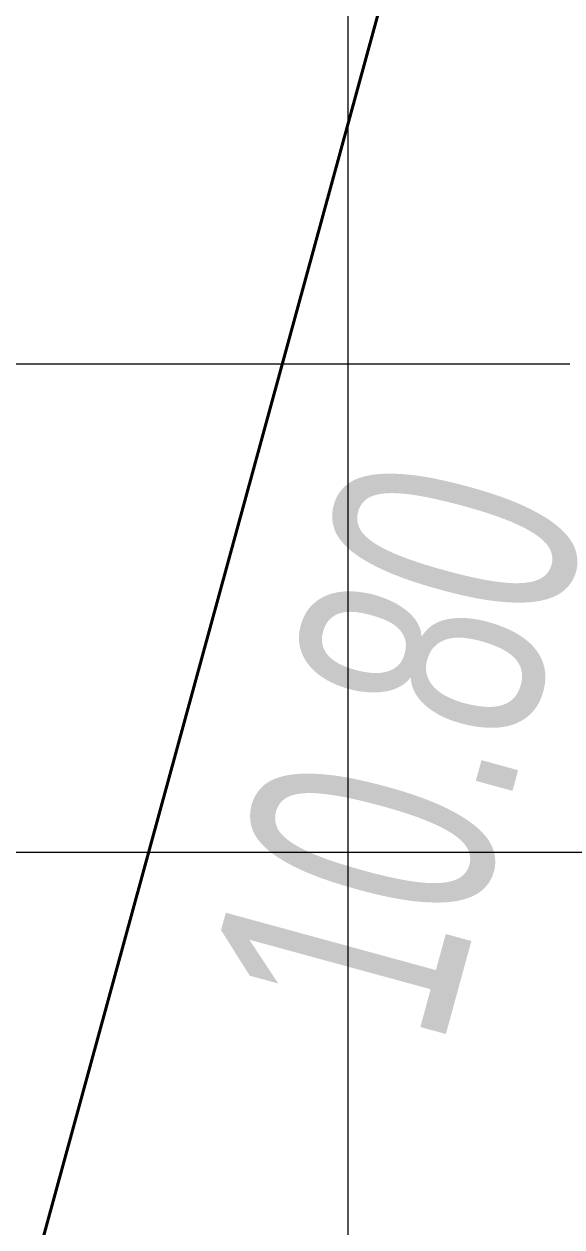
# Model space of a CAD drawing. Header units: millimetres. Extents: x 684983 to 685377, y 990360 to 990509.
# Drawn here: x 685206.652 to 685208.854, y 990426.504 to 990431.432 of the extents above; entities that cross this region are included whole.
import ezdxf

# ---------------------------------------------------------------- set-up
doc = ezdxf.new("R2010")
doc.units = ezdxf.units.MM
doc.header["$PDMODE"] = 35
doc.header["$PDSIZE"] = 0.2
doc.layers.add('BD', color=1, linetype='Continuous', lineweight=40)
doc.layers.add('grid', color=8, linetype='Continuous', lineweight=9)
doc.layers.add('dim', color=7, linetype='Continuous')
doc.styles.add('DIM', font='ARIALN.TTF', dxfattribs={"width": 0.8, "height": 1})
doc.dimstyles.get("Standard").update_dxf_attribs({"dimtxt": 1, "dimasz": 0.18, "dimexe": 0.18, "dimexo": 0.0625, "dimgap": 0.09, "dimtad": 0, "dimrnd": 0.05, "dimzin": 0, "dimdsep": 46, "dimtxsty": 'DIM', "dimcen": 0.09, "dimse1": 1, "dimse2": 1, "dimsd1": 1, "dimsd2": 1, "dimadec": 0, "dimazin": 0, "dimtfac": 1, "dimtix": 1, "dimtofl": 0, "dimtmove": 2, "dimatfit": 3, "dimfxl": 0, "dimtolj": 1, "dimtzin": 0, "dimarcsym": 0})

# ---------------------------------------------------------------- blocks, each defined once
blk = doc.blocks.new('*D55')
at = {"layer": 'Defpoints', "color": 0, "transparency": 16777216}
for p in [(685208.7645, 990433.898), (685205.9175, 990423.491), (685206.7643, 990423.2593)]:
    blk.add_point(p, dxfattribs=at)
at = {"layer": 'dim', "color": 0, "transparency": 16777216, "insert": (685208.1878, 990428.4628), "char_height": 1, "attachment_point": 5, "rotation": 74.7002, "style": 'DIM'}
blk.add_mtext('\\A1;10.80', dxfattribs=at)

msp = doc.modelspace()

# ---------------------------------------------------------------- linework, layer by layer
at = {"layer": 'BD'}
msp.add_line((685208.7645, 990433.898), (685205.9175, 990423.491), dxfattribs=at)
at = {"layer": 'grid'}
for p, q in [((685207.9771, 990509.1548), (685207.9771, 990370.8996)), ((685221.1591, 990430.0381), (685118.727, 990430.0381)), ((685221.1591, 990428.0381), (685118.727, 990428.0381))]:
    msp.add_line(p, q, dxfattribs=at)

# ---------------------------------------------------------------- dimensions: what is measured, and where the dimension line sits
at = {"layer": 'dim'}
dim = msp.add_aligned_dim(p1=(685208.7645, 990433.898), p2=(685205.9175, 990423.491), distance=0.8779, dimstyle='Standard', dxfattribs=at)
dim.commit()
dim.dimension.update_dxf_attribs({"geometry": '*D55', "text_midpoint": (685208.1878, 990428.4628)})

doc.saveas('drawing.dxf')
